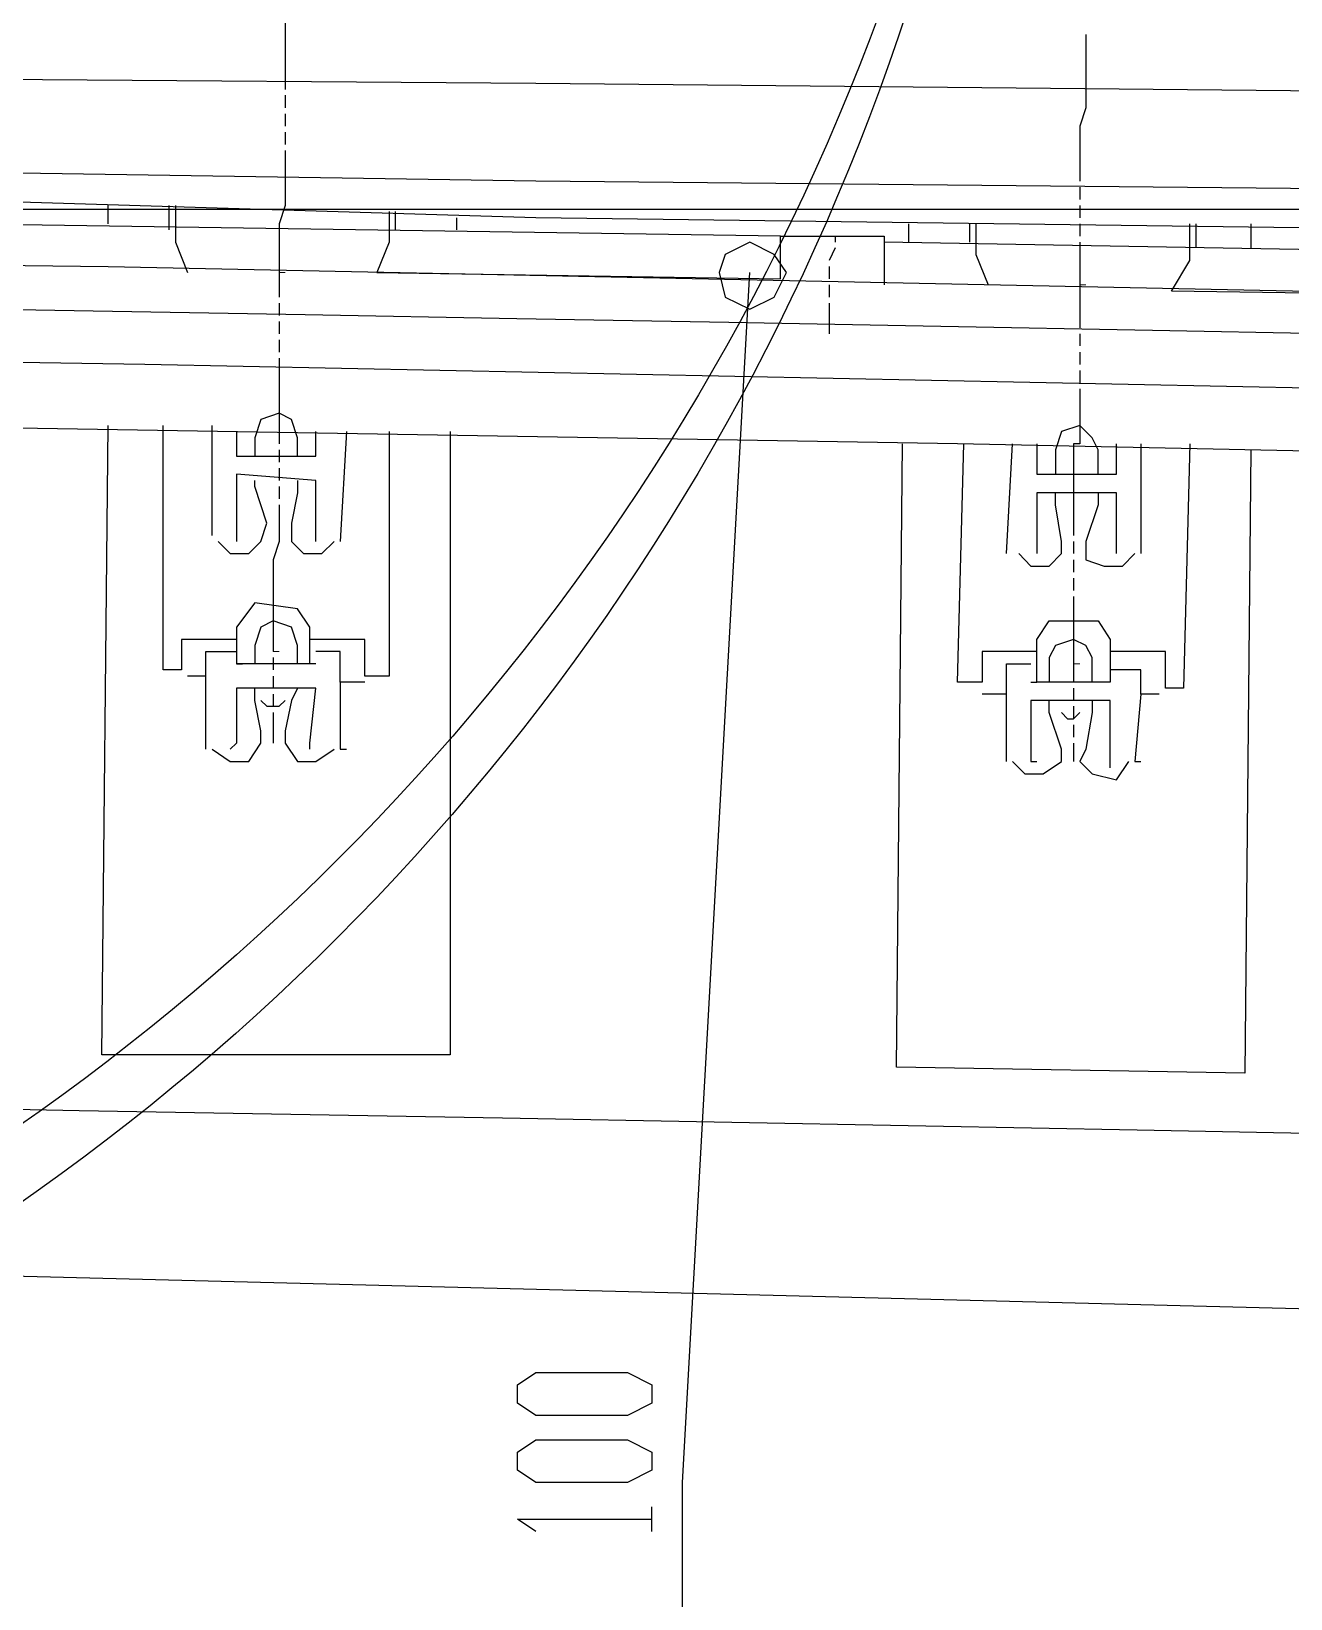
# Model space of a CAD drawing. Header units: millimetres. Extents: x -45 to 90, y -17 to 16.
# Drawn here: x 7.9 to 8.845, y -1.792 to -0.617 of the extents above; entities that cross this region are included whole.
import ezdxf

# ---------------------------------------------------------------- set-up
doc = ezdxf.new("R2010")
doc.units = ezdxf.units.MM
doc.layers.add('PDF_Geometry', color=7, linetype='Continuous')

msp = doc.modelspace()

# ---------------------------------------------------------------- linework, layer by layer
at = {"color": 2}
msp.add_line((0, -0.75), (53.4325, -0.75), dxfattribs=at)
at = {"color": 6}
msp.add_lwpolyline([(-0.0021, -1.3499), (23.64, -1.95), (23.7209, 1.35), (0.0002, 1.3501)], close=True, dxfattribs=at)
at = {"color": 4}
for centre in [(6.8933, 0), (6.8928, -0.0589)]:
    msp.add_circle(centre, 1.75, dxfattribs=at)
at = {"color": 2}
for radius in [500.8082, 500.0582, 499.3082]:
    msp.add_arc((-0.8299, -500.0575), radius, 85.235272, 89.904911, dxfattribs=at)
at = {"color": 5}
msp.add_arc((-0.8299, -500.0575), 498.7082, 85.235272, 89.904911, dxfattribs=at)
at = {"layer": 'PDF_Geometry', "lineweight": 25}
for points in [[(8.091, -0.5959), (8.091, -0.6051), (8.091, -0.6097), (8.091, -0.6189), (8.091, -0.6234), (8.091, -0.6326), (8.091, -0.6372), (8.091, -0.6464), (8.091, -0.6509), (8.091, -0.6601)], [(9.6633, -0.7747), (8.2789, -0.7564), (7.6692, -0.738), (6.8899, -0.7151), (5.07, -0.683), (3.2456, -0.6645), (2.6542, -0.6555), (0.298, -0.628), (-0.0046, -0.6234), (-0.0046, -0.6143), (-0.0046, -0.6097), (0.1971, -0.6097), (0.298, -0.6097), (0.1971, -0.6097), (-0.0046, -0.6051)], [(12.9501, -0.7747), (8.2789, -0.7289), (7.6692, -0.7197), (6.8899, -0.7014), (3.2456, -0.6464), (2.6542, -0.6372), (0.298, -0.6097), (2.6542, -0.628), (3.2456, -0.6326), (6.8899, -0.6418), (7.6692, -0.6509), (8.2789, -0.6555), (12.9501, -0.7014)], [(8.6915, -0.6189), (8.6915, -0.6326), (8.6915, -0.6464), (8.6915, -0.6601), (8.6915, -0.6739), (8.6869, -0.6876), (8.6869, -0.7014), (8.6869, -0.7151), (8.6869, -0.7289)], [(8.091, -0.6645), (8.091, -0.6739)], [(8.091, -0.6784), (8.091, -0.6876)], [(8.4623, -0.7701), (5.3772, -0.7243), (2.2921, -0.6968), (-0.7885, -0.6876), (-0.8068, -0.6876)], [(8.091, -0.6922), (8.091, -0.7014)], [(8.091, -0.706), (8.091, -0.7197), (8.091, -0.7335), (8.091, -0.7472), (8.0864, -0.761), (8.0864, -0.7747), (8.0864, -0.7885), (8.0864, -0.8022), (8.0864, -0.816)], [(-0.7472, -0.7197), (-0.8068, -0.7197), (2.1133, -0.7243), (5.0379, -0.7518), (7.958, -0.7931), (10.8781, -0.8526), (13.7982, -0.9306), (16.7183, -1.0268), (16.402, -1.0131), (16.4295, -1.0083), (16.4478, -0.9902), (16.4524, -0.9672), (16.4478, -0.9397), (16.4295, -0.9214), (16.4066, -0.9122), (16.3791, -0.9122), (16.3791, -0.8985), (16.4524, -0.9031), (16.4524, -0.9535)], [(8.6869, -0.7335), (8.6869, -0.7426)], [(7.958, -0.761), (7.958, -0.7472)], [(8.0039, -0.7655), (8.0039, -0.7472)], [(8.0085, -0.7472), (8.0085, -0.7747), (8.0176, -0.7976)], [(8.1689, -0.7518), (8.1689, -0.7747), (8.1597, -0.7976), (8.4623, -0.8022), (8.4623, -0.7701), (8.5402, -0.7701), (8.5402, -0.8068)], [(8.1735, -0.7518), (8.1735, -0.7655)], [(8.6869, -0.7472), (8.6869, -0.7564)], [(8.2193, -0.7564), (8.2193, -0.7655)], [(8.5586, -0.7747), (8.5586, -0.761)], [(8.6044, -0.7747), (8.6044, -0.761)], [(8.609, -0.761), (8.609, -0.7839), (8.6181, -0.8068)], [(8.6869, -0.761), (8.6869, -0.7701)], [(9.2049, -0.7655), (9.2049, -0.7976), (9.2141, -0.816), (9.1407, -0.816), (9.1407, -0.7701), (9.0628, -0.7701), (9.0628, -0.816), (8.7557, -0.8114), (8.7694, -0.7885), (8.7694, -0.761)], [(8.774, -0.761), (8.774, -0.7791)], [(8.8153, -0.761), (8.8153, -0.7791)], [(8.5035, -0.7701), (8.5035, -0.7747)], [(9.0628, -0.7839), (8.5402, -0.7747)], [(8.6869, -0.7747), (8.6869, -0.7839), (8.6869, -0.7885), (8.6869, -0.7976), (8.6869, -0.8022), (8.6869, -0.8114), (8.6869, -0.816), (8.6869, -0.8251), (8.6869, -0.8297), (8.6869, -0.8389)], [(8.5035, -0.7791), (8.499, -0.7885)], [(16.7733, -1.1002), (16.7183, -1.0956), (13.8074, -1.0039), (10.8965, -0.926), (7.9855, -0.8664), (5.0746, -0.8251), (2.1637, -0.7976), (-0.7472, -0.7885), (-0.8068, -0.7885)], [(8.3889, -2.0858), (8.3889, -1.7053), (8.4394, -0.7976)], [(8.499, -0.7931), (8.499, -0.8022)], [(8.499, -0.8068), (8.499, -0.816)], [(8.0864, -0.8206), (8.0864, -0.8297)], [(8.499, -0.8206), (8.499, -0.8343), (8.499, -0.8435)], [(14.6463, -1.0773), (11.6207, -0.9902), (8.5952, -0.926), (5.5697, -0.8756), (2.5442, -0.8481), (-0.4813, -0.8343)], [(8.0864, -0.8343), (8.0864, -0.8435)], [(8.6869, -0.8435), (8.6869, -0.8526)], [(8.0864, -0.8481), (8.0864, -0.8572)], [(8.6869, -0.8572), (8.6869, -0.8664)], [(8.0864, -0.8618), (8.0864, -0.871), (8.0864, -0.8756), (8.0864, -0.8847), (8.0864, -0.8893), (8.0864, -0.8985), (8.0864, -0.9031), (8.0864, -0.9122), (8.0864, -0.9168), (8.0864, -0.926)], [(8.6869, -0.871), (8.6869, -0.8802)], [(8.6869, -0.8847), (8.6869, -0.8985), (8.6869, -0.9122), (8.6869, -0.926), (8.6823, -0.926), (8.6823, -0.9397), (8.6823, -0.9535), (8.6823, -0.9672), (8.6823, -0.981), (8.6823, -0.9948)], [(8.1001, -0.9352), (8.1001, -0.9214), (8.0956, -0.9077), (8.0864, -0.9031), (8.0726, -0.9077), (8.068, -0.9214), (8.068, -0.9352)], [(8.2147, -0.9168), (8.2147, -1.3844), (7.9534, -1.3844), (7.958, -0.9122)], [(8.0543, -1.0727), (8.013, -1.0727), (8.013, -1.0956), (7.9993, -1.0956), (7.9993, -0.9122)], [(8.036, -0.9948), (8.036, -0.9122)], [(8.0543, -0.9168), (8.0543, -0.9352), (8.1139, -0.9352), (8.1139, -0.9168)], [(8.1689, -0.9168), (8.1689, -1.1002), (8.1506, -1.1002), (8.1506, -1.0727), (8.1093, -1.0727)], [(8.1368, -0.9168), (8.1322, -0.9993)], [(8.7007, -0.9489), (8.7007, -0.9306), (8.6961, -0.9214), (8.6869, -0.9122), (8.6732, -0.9168), (8.6686, -0.9306), (8.6686, -0.9489)], [(8.8153, -0.9306), (8.8107, -1.3982), (8.5494, -1.3936), (8.554, -0.926)], [(8.6548, -1.0819), (8.6136, -1.0819), (8.6136, -1.1048), (8.5952, -1.1048), (8.5998, -0.926)], [(8.6319, -1.0083), (8.6365, -0.926)], [(8.6548, -0.926), (8.6548, -0.9489), (8.7144, -0.9489), (8.7144, -0.926)], [(8.7694, -0.926), (8.7648, -1.1094), (8.7511, -1.1094), (8.7511, -1.0819), (8.7098, -1.0819)], [(8.7327, -0.926), (8.7327, -1.0083)], [(8.0864, -0.9306), (8.0864, -0.9397)], [(8.1139, -0.9993), (8.1139, -0.9535), (8.0543, -0.9489), (8.0543, -0.9993)], [(8.0864, -0.9443), (8.0864, -0.9535)], [(8.0405, -0.9993), (8.0497, -1.0083), (8.0635, -1.0083), (8.0726, -0.9993), (8.0772, -0.9856), (8.068, -0.9581), (8.068, -0.9535)], [(8.0864, -0.9581), (8.0864, -0.9672)], [(8.1001, -0.9535), (8.1001, -0.9627), (8.0956, -0.9856), (8.0956, -0.9993), (8.1047, -1.0083), (8.1185, -1.0083), (8.1276, -0.9993)], [(8.6411, -1.0083), (8.6502, -1.0177), (8.664, -1.0177), (8.6732, -1.0083), (8.6732, -0.9993), (8.6686, -0.9718), (8.6686, -0.9627)], [(8.7144, -1.0083), (8.7144, -0.9627), (8.6548, -0.9627), (8.6548, -1.0083)], [(8.7007, -0.9627), (8.7007, -0.9718), (8.6915, -0.9993), (8.6915, -1.0131), (8.7052, -1.0177), (8.719, -1.0177), (8.7282, -1.0083)], [(8.0864, -0.9718), (8.0864, -0.9856), (8.0864, -0.9993), (8.0818, -1.0131), (8.0818, -1.0268), (8.0818, -1.0406), (8.0818, -1.0543), (8.0818, -1.0681), (8.0818, -1.0819)], [(8.6823, -0.9993), (8.6823, -1.0083)], [(8.6823, -1.0131), (8.6823, -1.0223)], [(8.6823, -1.0268), (8.6823, -1.036)], [(8.1093, -1.091), (8.1093, -1.0635), (8.1001, -1.0498), (8.068, -1.0452), (8.0543, -1.0635), (8.0543, -1.091), (8.0589, -1.091)], [(8.6823, -1.0406), (8.6823, -1.0498), (8.6823, -1.0543), (8.6823, -1.0635), (8.6823, -1.0681), (8.6823, -1.0773), (8.6823, -1.0819), (8.6823, -1.091), (8.6823, -1.0956), (8.6823, -1.1048)], [(8.1001, -1.091), (8.1001, -1.0773), (8.0956, -1.0635), (8.0818, -1.0589), (8.0726, -1.0635), (8.068, -1.0773), (8.068, -1.091)], [(8.6502, -1.1048), (8.6548, -1.1048), (8.6548, -1.0727), (8.664, -1.0589), (8.7007, -1.0589), (8.7098, -1.0727), (8.7098, -1.1048), (8.6548, -1.1048)], [(8.6961, -1.1048), (8.6961, -1.0864), (8.6915, -1.0773), (8.6823, -1.0727), (8.6686, -1.0773), (8.664, -1.0864), (8.664, -1.1048)], [(8.0314, -1.1002), (8.0314, -1.0819), (8.0543, -1.0819)], [(8.1139, -1.091), (8.1093, -1.091), (8.0543, -1.091)], [(8.0818, -1.0864), (8.0818, -1.0956)], [(8.1322, -1.1048), (8.1322, -1.0819), (8.1139, -1.0819)], [(8.6319, -1.1139), (8.6319, -1.091), (8.6502, -1.091)], [(8.0314, -1.1552), (8.0314, -1.1506), (8.0314, -1.1002), (8.0176, -1.1002)], [(8.0818, -1.1002), (8.0818, -1.1094)], [(8.1506, -1.1048), (8.1322, -1.1048), (8.1322, -1.1552), (8.1368, -1.1552)], [(8.7327, -1.1139), (8.7327, -1.0956), (8.7098, -1.0956)], [(8.036, -1.1552), (8.0497, -1.1644), (8.0635, -1.1644), (8.0726, -1.1506), (8.0726, -1.1414), (8.068, -1.1185), (8.068, -1.1094)], [(8.1093, -1.1552), (8.1093, -1.1506), (8.1139, -1.1094), (8.0543, -1.1094), (8.0543, -1.1506), (8.0497, -1.1552)], [(8.0818, -1.1139), (8.0818, -1.1229)], [(8.1001, -1.1094), (8.0956, -1.1185), (8.091, -1.1414), (8.091, -1.1506), (8.1001, -1.1644), (8.1139, -1.1644), (8.1276, -1.1552)], [(8.6319, -1.1644), (8.6319, -1.1598), (8.6319, -1.1139), (8.6136, -1.1139)], [(8.6823, -1.1094), (8.6823, -1.1185)], [(8.7465, -1.1139), (8.7327, -1.1139), (8.7282, -1.1644), (8.7327, -1.1644)], [(8.0726, -1.1185), (8.0772, -1.1229), (8.0864, -1.1229), (8.091, -1.1185)], [(8.0818, -1.1277), (8.0818, -1.1369), (8.0818, -1.1414), (8.0818, -1.1506)], [(8.6365, -1.1644), (8.6456, -1.1735), (8.6594, -1.1735), (8.6732, -1.1644), (8.6732, -1.1552), (8.664, -1.1277), (8.664, -1.1185)], [(8.7098, -1.169), (8.7098, -1.1644), (8.7098, -1.1185), (8.6502, -1.1185), (8.6502, -1.1644), (8.6548, -1.1644)], [(8.6732, -1.1277), (8.6777, -1.1323), (8.6823, -1.1323), (8.6869, -1.1277)], [(8.6823, -1.1229), (8.6823, -1.1323)], [(8.6961, -1.1185), (8.6961, -1.1277), (8.6915, -1.1552), (8.6869, -1.1644), (8.6961, -1.1735), (8.7144, -1.1781), (8.7236, -1.1644)], [(8.6823, -1.1369), (8.6823, -1.146)], [(8.6823, -1.1506), (8.6823, -1.1644)], [(8.366, -1.742), (8.366, -1.7236)], [(8.2789, -1.742), (8.2652, -1.7328), (8.366, -1.7328)]]:
    msp.add_lwpolyline(points, dxfattribs=at)
for points in [[(8.4669, -0.7976), (8.4577, -0.7839), (8.4394, -0.7747), (8.421, -0.7839), (8.4164, -0.7976), (8.421, -0.816), (8.4394, -0.8251), (8.4577, -0.816)], [(8.366, -1.6457), (8.3477, -1.6549), (8.2789, -1.6549), (8.2652, -1.6457), (8.2652, -1.6319), (8.2789, -1.6228), (8.3477, -1.6228), (8.366, -1.6319)], [(8.366, -1.6959), (8.3477, -1.7053), (8.2789, -1.7053), (8.2652, -1.6959), (8.2652, -1.6824), (8.2789, -1.6732), (8.3477, -1.6732), (8.366, -1.6824)]]:
    msp.add_lwpolyline(points, close=True, dxfattribs=at)
at = {"layer": 'PDF_Geometry', "lineweight": 9}
for points in [[(8.0864, -0.7976), (8.091, -0.7976)], [(8.6869, -0.8068), (8.6915, -0.8068)], [(8.0818, -1.0819), (8.0864, -1.0819)], [(8.6823, -1.091), (8.6869, -1.091)]]:
    msp.add_lwpolyline(points, dxfattribs=at)

doc.saveas('drawing.dxf')
